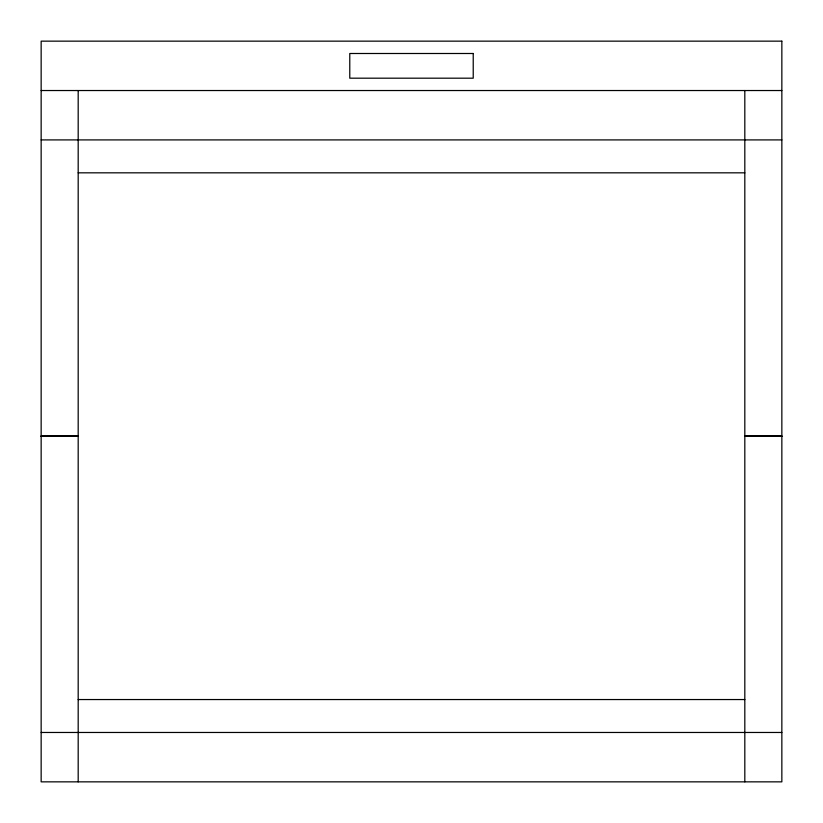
<?xml version="1.0" encoding="UTF-8"?>
<svg xmlns="http://www.w3.org/2000/svg" width="823" height="823" viewBox="0 0 823 823"><rect width="100%" height="100%" fill="white"/><g stroke="black" fill="none" stroke-linecap="round" stroke-linejoin="round"><path stroke-width="1.23" d="M41.15 90.53L781.85 90.53M41.15 139.91L781.85 139.91M78.185 172.83L744.815 172.83M41.15 436.077L78.185 436.077M744.815 436.077L781.85 436.077M41.15 436.19L78.185 436.19M744.815 436.19L781.85 436.19M41.15 436.303L78.185 436.303M744.815 436.303L781.85 436.303M78.185 699.55L744.815 699.55M41.15 732.47L781.85 732.47M744.815 90.53L744.815 781.85M78.185 90.53L78.185 781.85M781.85 41.15L41.15 41.15L41.15 781.85L781.85 781.85L781.85 41.15M473.225 53.495L349.775 53.495L349.775 78.185L473.225 78.185L473.225 53.495"/></g></svg>
